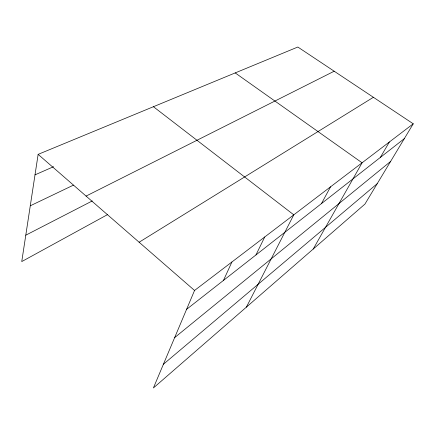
<?xml version="1.0" encoding="UTF-8"?>
<svg xmlns="http://www.w3.org/2000/svg" width="435" height="435" viewBox="0 0 435 435"><rect width="100%" height="100%" fill="white"/><g stroke="black" fill="none" stroke-linecap="round" stroke-linejoin="round"><path stroke-width="0.65" d="M413.25 123.801L194.548 290.46L153.397 387.971L364.932 204.091L413.25 123.801L297.828 47.029L38.139 154.365L21.75 261.576L107.592 214.58M223.459 280.423L231.926 261.979M255.954 254.948L264.741 236.972M246.362 307.164L293.788 214.836L153.424 106.716M321.449 203.602L330.573 186.805M313.211 249.048L362.083 162.793L235.199 72.911M380.326 157.443L389.374 141.995M163.408 364.253L377.21 183.69M174.652 337.614L390.581 161.467M186.582 309.334L404.327 138.629M139.118 242.23L373.393 97.288M25.785 235.188L92.302 200.932M86.076 196.082L334.189 71.215M30.276 205.798L73.45 185.141M35.007 174.859L53.565 166.703M38.139 154.365L194.548 290.46"/></g></svg>
